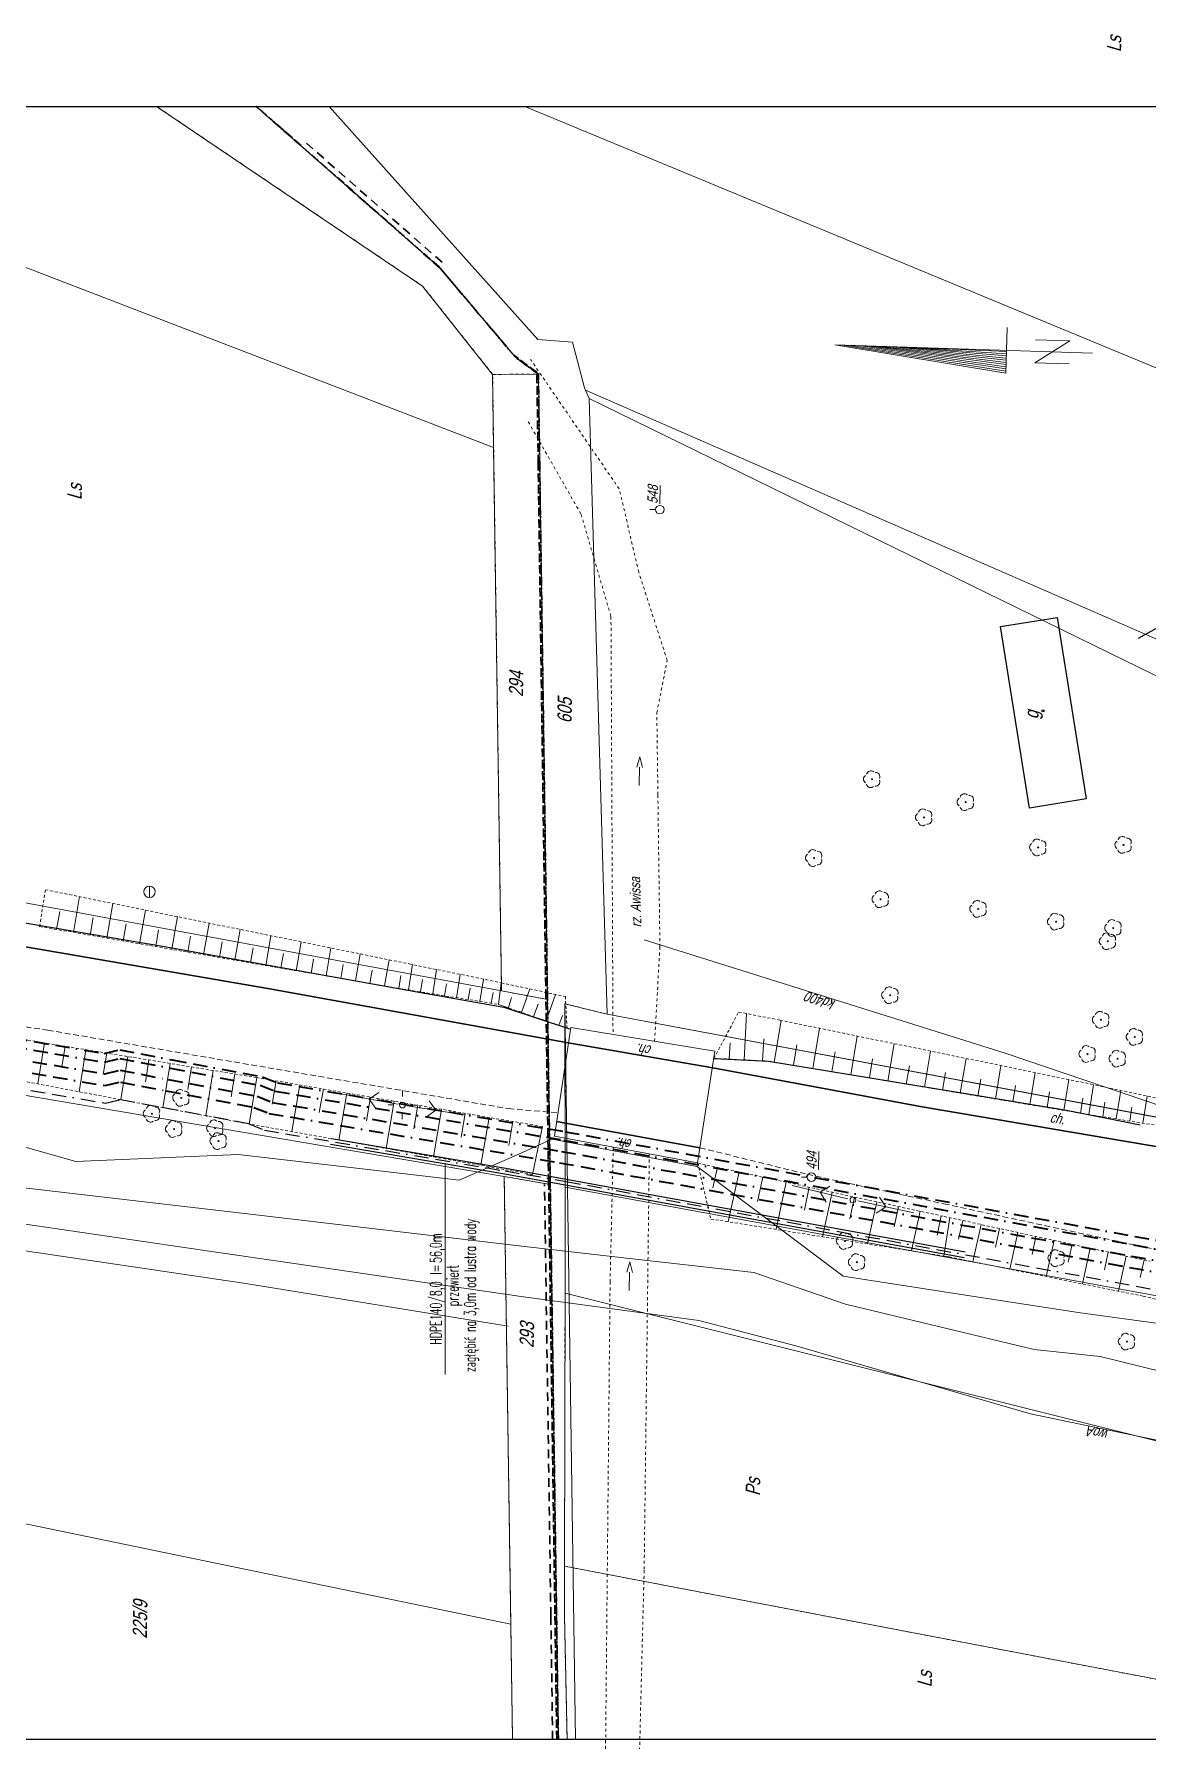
# Model space of a CAD drawing. Header units: millimetres. Extents: x 4848043 to 9699780, y 5827542 to 11659147.
# Drawn here: x 4848450.6 to 4848644.9, y 5829526.9 to 5829824.7 of the extents above; entities that cross this region are included whole.
import ezdxf
from ezdxf.enums import TextEntityAlignment as Align
from ezdxf.lldxf.tags import DXFTag

# ---------------------------------------------------------------- set-up
doc = ezdxf.new("R2010")
doc.units = ezdxf.units.MM
doc.header["$MEASUREMENT"] = 0
for name, pattern in [('0', [0]), ('BORDER', [1.75, 0.5, -0.25, 0.5, -0.25, 0, -0.25]), ('GAG', [2.49, 1.5, -0.33, 0.33, -0.33]), ('GSO', [2.5, 1.5, -1]), ('GUK', [2, 1.5, -0.5]), ('GUZ', [1, 0.5, -0.5]), ('KOJ', [0]), ('KOR', [1, 0.5, -0.5]), ('KOU', [1.5, 1, -0.5]), ('UPW', [0]), ('WSQ', [0.85, 0.5, -0.35])]:
    doc.linetypes.add(name, pattern=pattern)
doc.layers.get('0').update_dxf_attribs({"lineweight": 18})
for name, color, linetype, lineweight in [('EBUOA_T_1', 251, '0', 25), ('EBUPP_L_3', 6, '0', 25), ('EDZPD_L_0', 251, '0', 18), ('EDZTD_T_0', 7, '0', 25), ('EPGPO_L_0', 251, 'GAG', 35), ('ESPPP_L_4', 251, 'GSO', 35), ('EUZOU_T_0', 251, '0', 18), ('EUZPU_L_3', 250, 'KOR', 18), ('EUZPU_L_4', 251, 'GUZ', 18), ('EUZPU_L_7', 251, '0', 18), ('SDROK_T_1', 251, '0', 18), ('SDRPK_L_0', 7, '0', 35), ('SDRPK_L_1', 7, 'KOU', 18), ('SDRPT_L_2', 7, '0', 18), ('SZNPM_T_0', 251, '0', 18), ('SZWOW_T_1', 7, '0', 18), ('SZWOW_T_2', 7, '0', 18), ('SZZPZ_T_0', 251, '0', 15), ('TEL kable doziemne proj.', 32, 'BORDER', 30), ('TEL rury', 6, 'Continuous', 30), ('TEL rury opis', 6, 'Continuous', 20), ('TES kable doziemne proj.', 4, 'BORDER', 40), ('UEEPA_T_2', 251, '0', 18), ('UKKOO_T_0', 7, '0', 18), ('UKKPA_T_6', 251, '0', 18), ('UKKPOR_L_0', 36, '0', 18), ('UTTPO_L_0', 34, '0', 18), ('UWWOO_T_0', 251, '0', 18), ('UWWPO_L_0', 162, 'UPW', 18), ('WUKPS_L_1', 251, '0', 18), ('WUKPS_L_2', 251, '0', 18)]:
    doc.layers.add(name, color=color, linetype=linetype, lineweight=lineweight)
doc.layers.add('Kanaliza', color=36, linetype='DASHEDX2', lineweight=18, plot=False)
doc.layers.add('RYS layout', color=7, linetype='Continuous', lineweight=30, plot=False)
doc.layers.add('SZOPO_L_0', color=251, linetype='BGS')
doc.styles.add('ROMANS', font='simplex.shx')
doc.styles.get("Standard").update_dxf_attribs({"font": 'txt', "width": 0.8, "oblique": 15})
doc.linetypes.add('BGS', pattern='A,2.5,[133,ltypeshp.shx,S=0.2,R=0,X=0,Y=0],2.5', length=5)
tags = doc.linetypes.add('DASHEDX2', pattern=[38.1, 25.4, -12.7]).pattern_tags.tags
tags[6:7] = [DXFTag(74, 4), DXFTag(75, 0), DXFTag(340, '0'), DXFTag(46, 1.0), DXFTag(50, 0.0), DXFTag(44, 0.0), DXFTag(45, 0.0)]
tags[4:5] = [DXFTag(74, 4), DXFTag(75, 0), DXFTag(340, '0'), DXFTag(46, 1.0), DXFTag(50, 0.0), DXFTag(44, 0.0), DXFTag(45, 0.0)]

# ---------------------------------------------------------------- blocks, each defined once
blk = doc.blocks.new('WSU')
at = {"color": 0}
blk.add_circle((0, 0), 0.09, dxfattribs=at)
blk = doc.blocks.new('OSM')
at = {"color": 0}
blk.add_line((0, 0.375), (0, 0.875), dxfattribs=at)
blk.add_circle((0, 0), 0.375, dxfattribs=at)
blk = doc.blocks.new('KCI')
at = {"color": 0}
for p, q in [((0, 0), (1.585, 0)), ((1.585, 0.25), (2.5, 0)), ((1.585, -0.25), (2.5, 0))]:
    blk.add_line(p, q, dxfattribs=at)
blk = doc.blocks.new('DLI')
at = {"color": 0}
blk.add_circle((0, 0), 0.045, dxfattribs=at)
for centre, start, end in [((-0.357, 0.116), 102.488, 221.918), ((0, 0.375), 30.487, 149.918), ((0.357, 0.116), -41.514, 77.916), ((-0.22, -0.303), 174.489, 293.916), ((0.22, -0.303), -113.512, 5.915)]:
    blk.add_arc(centre, 0.375, start, end, dxfattribs=at)
blk = doc.blocks.new('SLS')
at = {"color": 0}
blk.add_circle((0, 0), 0.25, dxfattribs=at)
blk.add_circle((0, 0), 0.25, dxfattribs=at)
blk = doc.blocks.new('PNN')
at = {"color": 0}
for p, q in [((0.4395, 0.01539), (5.4395, 0.01539)), ((2.9395, 0.01539), (2.2324, 0.72249)), ((2.9395, 0.01539), (2.2324, -0.69171))]:
    blk.add_line(p, q, dxfattribs=at)
blk = doc.blocks.new('LAT')
at = {"color": 0}
for p, q in [((-1.24191, 0.008155), (-0.74191, 0.008155)), ((0.00809, 0.758155), (0.00809, 1.258155)), ((0.75809, 0.008155), (1.25809, 0.008155)), ((0.00809, -0.741845), (0.00809, -1.241845))]:
    blk.add_line(p, q, dxfattribs=at)
blk = doc.blocks.new('SZB')
at = {"color": 0}
blk.add_line((-0.49489, -0.000465), (0.50511, -0.000465), dxfattribs=at)
blk.add_circle((0.00511, -0.000465), 0.5, dxfattribs=at)
blk = doc.blocks.new('KIER_PLN2')
for p, q in [((0.34, 24.46), (-1.66, -5.54)), ((0.34, 24.46), (-1.66, -5.54)), ((0.34, -20.54), (0.34, 24.46)), ((0.34, 23.09), (-1.47, -5.54)), ((0.34, 21.71), (-1.28, -5.54)), ((0.34, 20.34), (-1.09, -5.54)), ((0.34, 18.96), (-0.9, -5.54)), ((0.34, 17.59), (-0.71, -5.54)), ((0.34, 16.21), (-0.52, -5.54)), ((0.34, 14.84), (-0.33, -5.54)), ((0.34, 13.46), (-0.14, -5.54)), ((0.34, 12.09), (0.05, -5.54)), ((0.34, 10.71), (0.24, -5.54)), ((-1.66, -5.54), (2.34, -5.54)), ((-0.66, -16.54), (-0.66, -10.54)), ((-0.66, -10.54), (1.34, -16.54)), ((1.34, -16.54), (1.34, -10.54))]:
    blk.add_line(p, q)
blk = doc.blocks.new('OB')
at = {"style": 'ROMANS', "width": 0.6}
blk.add_text('l=', height=2, dxfattribs=at).set_placement((9.86, 0.18))
for tag, p in [('OB_TYP', (8.68, 0.18)), ('OB_SW', (11.54, -2.76))]:
    blk.add_attdef(tag, text='', height=2, dxfattribs=at).set_placement(p, align=Align.RIGHT)
blk.add_attdef('OB_DL', (11.91, 0.18), '', height=2, dxfattribs=at)

msp = doc.modelspace()

# ---------------------------------------------------------------- linework, layer by layer
at = {"layer": 'EBUPP_L_3', "linetype": '0'}
for p, q in [((4848619.17, 5829721.33), (4848629.06, 5829722.93)), ((4848624.23, 5829689.67), (4848619.17, 5829721.33)), ((4848629.06, 5829722.93), (4848634.14, 5829691.27)), ((4848634.14, 5829691.27), (4848624.23, 5829689.67))]:
    msp.add_line(p, q, dxfattribs=at)
at = {"layer": 'EDZPD_L_0', "linetype": '0'}
for p, q in [((4848375.97, 5829812.13), (4848530.76, 5829752.59)), ((4848471.92, 5829812.13), (4848518.36, 5829780.76)), ((4848489.31, 5829812.13), (4848521.47, 5829783.84)), ((4848502.08, 5829812.13), (4848538.49, 5829771.45)), ((4848847.43, 5829683.15), (4848536.23, 5829812.13)), ((4848521.47, 5829783.84), (4848534.56, 5829768.34)), ((4848518.36, 5829780.76), (4848530.58, 5829765.35)), ((4848538.49, 5829771.45), (4848544.49, 5829770.97)), ((4848544.49, 5829770.97), (4848546.6, 5829762.99)), ((4848534.56, 5829768.34), (4848538.57, 5829765.39)), ((4848530.58, 5829765.35), (4848538.57, 5829765.39)), ((4848530.58, 5829765.35), (4848530.76, 5829752.59)), ((4848538.57, 5829765.39), (4848538.8, 5829749.49)), ((4848546.6, 5829762.99), (4848546.78, 5829762.61)), ((4848546.78, 5829762.61), (4848547.43, 5829761.13)), ((4848687.9, 5829701.04), (4848546.78, 5829762.61)), ((4848547.43, 5829761.13), (4848775.93, 5829649.36)), ((4848550.55, 5829653.7), (4848547.43, 5829761.13)), ((4848530.76, 5829752.59), (4848532.14, 5829657.75)), ((4848538.8, 5829749.49), (4848540.16, 5829656.27)), ((4848532.14, 5829657.75), (4848395.15, 5829683.06)), ((4848292.89, 5829666.02), (4848532.61, 5829625.36)), ((4848540.16, 5829656.27), (4848532.14, 5829657.75)), ((4848540.16, 5829656.27), (4848540.3, 5829646.08)), ((4848543.19, 5829655.51), (4848543.25, 5829623.53)), ((4848550.55, 5829653.7), (4848543.19, 5829655.51)), ((4848550.55, 5829653.7), (4848543.19, 5829655.51)), ((4848543.19, 5829655.51), (4848543.25, 5829623.53)), ((4848679.32, 5829629.56), (4848550.55, 5829653.7)), ((4848727.67, 5829620.43), (4848550.55, 5829653.7)), ((4848540.3, 5829646.08), (4848540.64, 5829623.99)), ((4848532.61, 5829625.36), (4848533.75, 5829547.22)), ((4848532.61, 5829625.36), (4848540.64, 5829623.99)), ((4848540.64, 5829623.99), (4848541.74, 5829548.72)), ((4848543.22, 5829605.02), (4848543.25, 5829623.53)), ((4848543.25, 5829623.53), (4848718.25, 5829591.38)), ((4848543.25, 5829623.53), (4848718.25, 5829591.38)), ((4848244.29, 5829607.14), (4848533.75, 5829547.22)), ((4848543.13, 5829557.36), (4848543.22, 5829605.02)), ((4848543.22, 5829605.02), (4848785.5, 5829544.41)), ((4848543.12, 5829548.66), (4848543.13, 5829557.36)), ((4848543.13, 5829557.36), (4848773.07, 5829513.41)), ((4848541.74, 5829548.72), (4848542.05, 5829527.13)), ((4848543.57, 5829527.13), (4848543.12, 5829548.66)), ((4848533.75, 5829547.22), (4848534.05, 5829527.13))]:
    msp.add_line(p, q, dxfattribs=at)
at = {"layer": 'EDZTD_T_0'}
msp.add_line((4848648.82, 5829722.34, 2), (4848643.22, 5829719.24), dxfattribs=at)
at = {"layer": 'EPGPO_L_0', "linetype": 'GAG'}
for p, q in [((4848521.47, 5829783.84), (4848489.31, 5829812.13)), ((4848534.56, 5829768.34), (4848521.47, 5829783.84)), ((4848538.57, 5829765.39), (4848534.56, 5829768.34)), ((4848538.8, 5829749.49), (4848538.57, 5829765.39)), ((4848540.16, 5829656.27), (4848538.8, 5829749.49)), ((4848540.3, 5829646.08), (4848540.16, 5829656.27)), ((4848540.64, 5829623.99), (4848540.3, 5829646.08)), ((4848541.74, 5829548.72), (4848540.64, 5829623.99)), ((4848542.05, 5829527.13), (4848541.74, 5829548.72))]:
    msp.add_line(p, q, dxfattribs=at)
at = {"layer": 'EPGPO_L_0', "linetype": 'GUK'}
for p, q in [((4848521.18, 5829784.17), (4848489.4, 5829812.13)), ((4848534.28, 5829768.69), (4848521.18, 5829784.17)), ((4848538.29, 5829765.74), (4848534.28, 5829768.69)), ((4848538.53, 5829749.81), (4848538.29, 5829765.74)), ((4848539.88, 5829656.59), (4848538.53, 5829749.81)), ((4848540.02, 5829646.43), (4848539.88, 5829656.59)), ((4848540.35, 5829624.32), (4848540.02, 5829646.43)), ((4848541.44, 5829549.05), (4848540.35, 5829624.32)), ((4848541.76, 5829527.13), (4848541.44, 5829549.05))]:
    msp.add_line(p, q, dxfattribs=at)
at = {"layer": 'ESPPP_L_4', "linetype": 'GSO'}
for p, q in [((4848498.1, 5829805.72), (4848522.13, 5829784.59)), ((4848540.74, 5829548.7), (4848539.64, 5829623.99)), ((4848541.05, 5829527.13), (4848540.74, 5829548.7))]:
    msp.add_line(p, q, dxfattribs=at)
at = {"layer": 'EUZPU_L_3', "linetype": 'KOR'}
for p, q in [((4848552.67, 5829745.36), (4848537.21, 5829767.94)), ((4848536.8, 5829757.08), (4848546.03, 5829740.92)), ((4848556.09, 5829730.81), (4848552.67, 5829745.36)), ((4848546.03, 5829740.92), (4848551.23, 5829723.1)), ((4848561.04, 5829715.42), (4848556.09, 5829730.81)), ((4848551.23, 5829723.1), (4848551.59, 5829650.14)), ((4848559.23, 5829706.29), (4848561.04, 5829715.42)), ((4848559.42, 5829692.01), (4848559.23, 5829706.29)), ((4848559.77, 5829665.46), (4848559.42, 5829692.01)), ((4848558.85, 5829648.97), (4848559.77, 5829665.46)), ((4848551.08, 5829606.96), (4848551.62, 5829630.48)), ((4848557.92, 5829629.31), (4848557.02, 5829556.67)), ((4848550.25, 5829521.5), (4848551.08, 5829606.96)), ((4848557.02, 5829556.67), (4848556.09, 5829520.06))]:
    msp.add_line(p, q, dxfattribs=at)
at = {"layer": 'EUZPU_L_4', "linetype": 'GUZ'}
for p, q in [((4848518.36, 5829780.76), (4848471.92, 5829812.13)), ((4848521.47, 5829783.84), (4848489.31, 5829812.13)), ((4848534.56, 5829768.34), (4848521.47, 5829783.84)), ((4848518.36, 5829780.76), (4848530.58, 5829765.35)), ((4848538.57, 5829765.39), (4848534.56, 5829768.34)), ((4848530.58, 5829765.35), (4848538.57, 5829765.39)), ((4848530.76, 5829752.59), (4848530.58, 5829765.35)), ((4848538.8, 5829749.49), (4848538.57, 5829765.39)), ((4848532.14, 5829657.75), (4848530.76, 5829752.59)), ((4848540.16, 5829656.27), (4848538.8, 5829749.49)), ((4848532.14, 5829657.75), (4848540.16, 5829656.27)), ((4848540.3, 5829646.08), (4848540.16, 5829656.27)), ((4848543.19, 5829655.51), (4848543.25, 5829623.53)), ((4848550.55, 5829653.7), (4848543.19, 5829655.51)), ((4848540.54, 5829630.56), (4848540.3, 5829646.08)), ((4848540.64, 5829623.99), (4848540.54, 5829630.56)), ((4848532.61, 5829625.36), (4848540.64, 5829623.99)), ((4848533.75, 5829547.22), (4848532.61, 5829625.36)), ((4848540.9, 5829605.95), (4848540.64, 5829623.99)), ((4848543.25, 5829623.53), (4848543.22, 5829605.02)), ((4848541.74, 5829548.72), (4848540.9, 5829605.95)), ((4848543.22, 5829605.02), (4848543.13, 5829557.36)), ((4848543.13, 5829557.36), (4848543.12, 5829548.66)), ((4848543.13, 5829557.36), (4848673.35, 5829532.47)), ((4848542.05, 5829527.13), (4848541.74, 5829548.72)), ((4848543.12, 5829548.66), (4848543.57, 5829527.13)), ((4848534.05, 5829527.13), (4848533.75, 5829547.22))]:
    msp.add_line(p, q, dxfattribs=at)
at = {"layer": 'EUZPU_L_7', "linetype": '0'}
for p, q in [((4848471.92, 5829812.13), (4848518.36, 5829780.76)), ((4848489.31, 5829812.13), (4848521.47, 5829783.84)), ((4848521.47, 5829783.84), (4848534.56, 5829768.34)), ((4848530.58, 5829765.35), (4848518.36, 5829780.76)), ((4848534.56, 5829768.34), (4848538.57, 5829765.39)), ((4848538.57, 5829765.39), (4848530.58, 5829765.35)), ((4848538.57, 5829765.39), (4848542.03, 5829527.13)), ((4848540.16, 5829656.27), (4848532.14, 5829657.75)), ((4848545.04, 5829527.13), (4848543.19, 5829655.51)), ((4848543.19, 5829655.51), (4848550.55, 5829653.7)), ((4848540.64, 5829623.99), (4848532.61, 5829625.36)), ((4848532.61, 5829625.36), (4848534.04, 5829527.13))]:
    msp.add_line(p, q, dxfattribs=at)
at = {"layer": 'Kanaliza', "ltscale": 0.1}
for p, q in [((4848433.58, 5829614.64), (4848487.54, 5829606.72)), ((4848487.54, 5829606.72), (4848533.28, 5829599.27))]:
    msp.add_line(p, q, dxfattribs=at)
at = {"layer": 'RYS layout'}
msp.add_lwpolyline([(4848660.89, 5829527.13), (4848050.89, 5829527.13), (4848050.89, 5829812.13), (4848660.89, 5829812.13)], close=True, dxfattribs=at)
at = {"layer": 'SDRPK_L_0', "linetype": 'KOJ'}
for p, q in [((4848449.07, 5829665.45), (4848491.36, 5829658.18)), ((4848491.36, 5829658.18), (4848543.78, 5829648.72)), ((4848569.01, 5829644.33), (4848543.78, 5829648.72)), ((4848605.55, 5829637.52), (4848569.01, 5829644.33)), ((4848663.63, 5829627.66), (4848605.55, 5829637.52))]:
    msp.add_line(p, q, dxfattribs=at)
at = {"layer": 'SDRPK_L_0', "linetype": '0'}
msp.add_line((4848566.76, 5829630.39), (4848541.74, 5829634.98), dxfattribs=at)
at = {"layer": 'SDRPK_L_1', "linetype": 'KOU'}
for p, q in [((4848428.33, 5829654.66), (4848452.97, 5829650.9)), ((4848452.97, 5829650.9), (4848494.29, 5829643.86)), ((4848494.29, 5829643.86), (4848513.63, 5829640.58)), ((4848513.63, 5829640.58), (4848533.34, 5829637.21)), ((4848533.34, 5829637.21), (4848541.87, 5829636.49)), ((4848566.76, 5829630.39), (4848585.46, 5829625.75)), ((4848585.46, 5829625.75), (4848609.31, 5829620.61)), ((4848609.31, 5829620.61), (4848662.04, 5829609.22))]:
    msp.add_line(p, q, dxfattribs=at)
at = {"layer": 'SDRPT_L_2', "linetype": '0'}
for p, q in [((4848541.35, 5829632.4), (4848544.23, 5829651.35)), ((4848544.23, 5829651.35), (4848569.34, 5829647.26)), ((4848569.34, 5829647.26), (4848566.35, 5829627.73)), ((4848566.35, 5829627.73), (4848541.35, 5829632.4))]:
    msp.add_line(p, q, dxfattribs=at)
at = {"layer": 'SZOPO_L_0', "linetype": 'BGS'}
for p, q in [((4848440.57, 5829671.03), (4848473.35, 5829665.52)), ((4848473.35, 5829665.52), (4848518.08, 5829657.5)), ((4848518.08, 5829657.5), (4848532.51, 5829654.92)), ((4848532.51, 5829654.92), (4848543.99, 5829651.12)), ((4848569.16, 5829645.99), (4848578.71, 5829645.5)), ((4848578.71, 5829645.5), (4848600.03, 5829642)), ((4848600.03, 5829642), (4848614.21, 5829639.66)), ((4848614.21, 5829639.66), (4848630.73, 5829636.95)), ((4848630.73, 5829636.95), (4848643.58, 5829634.36))]:
    msp.add_line(p, q, dxfattribs=at)
at = {"layer": 'TEL kable doziemne proj.', "ltscale": 5}
msp.add_line((4848488.06, 5829634.54), (4848473.05, 5829637.38), dxfattribs=at)
for points in [[(4848221.83, 5829664.69), (4848249.47, 5829665.6), (4848258.15, 5829665.88), (4848292.96, 5829667.02), (4848463.06, 5829638.17), (4848465.69, 5829638.79), (4848473.05, 5829637.38)], [(4848488.06, 5829634.54), (4848490.75, 5829633.47), (4848532.77, 5829626.34)], [(4848532.77, 5829626.34), (4848543.43, 5829624.51), (4848718.41, 5829592.36), (4848734.64, 5829595.28)]]:
    msp.add_lwpolyline(points, dxfattribs=at)
at = {"layer": 'TEL rury'}
for p, q in [((4848502.3, 5829631), (4848532.69, 5829625.85)), ((4848502.47, 5829631.99), (4848532.86, 5829626.83)), ((4848532.69, 5829625.85), (4848612.86, 5829611.25)), ((4848532.86, 5829626.83), (4848613.04, 5829612.23))]:
    msp.add_line(p, q, dxfattribs=at)
at = {"layer": 'TEL rury opis'}
msp.add_line((4848522.3, 5829590.84), (4848522.3, 5829627.61), dxfattribs=at)
at = {"layer": 'TES kable doziemne proj.', "color": 252, "lineweight": 40, "ltscale": 5}
msp.add_lwpolyline([(4848221.55, 5829673.19), (4848249.19, 5829674.09), (4848257.88, 5829674.38), (4848293.54, 5829675.55), (4848462.78, 5829646.84), (4848465.51, 5829647.48), (4848474.64, 5829645.73), (4848490.45, 5829642.74), (4848493.06, 5829641.7), (4848543.21, 5829633.19), (4848718.43, 5829601), (4848734.2, 5829603.84), (4848760.2, 5829601.84), (4848774.43, 5829604.14), (4848806.29, 5829607.25), (4848808.18, 5829592.8)], dxfattribs=at)
at = {"layer": 'TES kable doziemne proj.', "ltscale": 5}
for points in [[(4848221.6, 5829671.69), (4848249.24, 5829672.59), (4848257.92, 5829672.88), (4848293.44, 5829674.04), (4848462.83, 5829645.31), (4848465.54, 5829645.95), (4848474.36, 5829644.26), (4848490.03, 5829641.29), (4848492.65, 5829640.25), (4848542.95, 5829631.72), (4848718.42, 5829599.48), (4848734.28, 5829602.33), (4848760.27, 5829600.33), (4848774.62, 5829602.65), (4848812.41, 5829606.35), (4848820.76, 5829615.85), (4848842.18, 5829637.15), (4848848.22, 5829643.52), (4848872.53, 5829669.23)], [(4848221.66, 5829669.69), (4848249.3, 5829670.59), (4848257.99, 5829670.88), (4848293.3, 5829672.04), (4848462.89, 5829643.27), (4848465.59, 5829643.91), (4848473.99, 5829642.29), (4848489.47, 5829639.36), (4848492.11, 5829638.31), (4848542.6, 5829629.75), (4848718.42, 5829597.45), (4848734.38, 5829600.32), (4848760.35, 5829598.31), (4848774.88, 5829600.67), (4848813.4, 5829604.43)], [(4848221.73, 5829667.69), (4848249.37, 5829668.59), (4848258.06, 5829668.88), (4848293.16, 5829670.03), (4848462.96, 5829641.23), (4848465.63, 5829641.86), (4848473.61, 5829640.33), (4848488.9, 5829637.43), (4848491.56, 5829636.38), (4848542.26, 5829627.78), (4848718.42, 5829595.41), (4848734.48, 5829598.3), (4848760.43, 5829596.3), (4848775.14, 5829598.68), (4848804.3, 5829601.53), (4848805.82, 5829590.22), (4848803.78, 5829584.87), (4848803.78, 5829584.87)]]:
    msp.add_lwpolyline(points, dxfattribs=at)
at = {"layer": 'UKKPOR_L_0', "linetype": '0'}
for p, q in [((4848557.01, 5829666.65), (4848576.1, 5829660.67)), ((4848576.1, 5829660.67), (4848620.04, 5829646.9)), ((4848620.04, 5829646.9), (4848657.01, 5829634.34))]:
    msp.add_line(p, q, dxfattribs=at)
at = {"layer": 'UTTPO_L_0', "linetype": '0'}
for p, q in [((4848441.3, 5829632.65), (4848457.84, 5829627.99)), ((4848540.9, 5829631.89), (4848535.28, 5829629.31)), ((4848566.26, 5829627.1), (4848540.9, 5829631.89)), ((4848457.84, 5829627.99), (4848486.21, 5829629.23)), ((4848486.21, 5829629.23), (4848510.84, 5829626.33)), ((4848524.75, 5829624.7), (4848535.28, 5829629.31)), ((4848510.84, 5829626.33), (4848524.75, 5829624.7)), ((4848591.72, 5829607.98), (4848566.26, 5829627.1)), ((4848441.77, 5829624.18), (4848487.82, 5829618.83)), ((4848487.82, 5829618.83), (4848535.67, 5829613.22)), ((4848551.88, 5829611.37), (4848535.67, 5829613.22)), ((4848576.17, 5829608.6), (4848551.88, 5829611.37)), ((4848592.18, 5829603.09), (4848576.17, 5829608.6)), ((4848611.99, 5829604.84), (4848591.72, 5829607.98)), ((4848632.74, 5829601.61), (4848611.99, 5829604.84)), ((4848625.06, 5829595.2), (4848592.18, 5829603.09)), ((4848648.02, 5829599.53), (4848632.74, 5829601.61)), ((4848636.58, 5829593.98), (4848625.06, 5829595.2)), ((4848663.65, 5829587.29), (4848636.58, 5829593.98))]:
    msp.add_line(p, q, dxfattribs=at)
at = {"layer": 'UWWPO_L_0', "linetype": 'UPW'}
for p, q in [((4848368.44, 5829628.77), (4848482.36, 5829612.19)), ((4848482.36, 5829612.19), (4848535.99, 5829604.37)), ((4848566.58, 5829600.25), (4848535.99, 5829604.37)), ((4848583.51, 5829595.84), (4848566.58, 5829600.25)), ((4848624.44, 5829583.95), (4848583.51, 5829595.84)), ((4848663.22, 5829575.9), (4848624.44, 5829583.95))]:
    msp.add_line(p, q, dxfattribs=at)
at = {"layer": 'WUKPS_L_1', "linetype": '0'}
for p, q in [((4848457.43, 5829667.97), (4848458.51, 5829674.21)), ((4848463.26, 5829666.96), (4848464.29, 5829673.02)), ((4848454.5, 5829668.48), (4848455.04, 5829671.63)), ((4848460.35, 5829667.47), (4848460.88, 5829670.54)), ((4848468.96, 5829665.98), (4848469.99, 5829671.86)), ((4848474.6, 5829665.02), (4848475.59, 5829670.72)), ((4848480.15, 5829664.06), (4848481.11, 5829669.58)), ((4848466.13, 5829666.47), (4848466.64, 5829669.46)), ((4848471.79, 5829665.49), (4848472.3, 5829668.4)), ((4848477.4, 5829664.53), (4848477.87, 5829667.34)), ((4848485.61, 5829663.12), (4848486.55, 5829668.49)), ((4848491, 5829662.19), (4848491.89, 5829667.39)), ((4848482.9, 5829663.59), (4848483.37, 5829666.3)), ((4848488.32, 5829662.65), (4848488.77, 5829665.29)), ((4848493.65, 5829661.74), (4848494.09, 5829664.29)), ((4848496.3, 5829661.27), (4848497.17, 5829666.32)), ((4848501.51, 5829660.38), (4848502.35, 5829665.26)), ((4848506.65, 5829659.51), (4848507.46, 5829664.21)), ((4848498.91, 5829660.82), (4848499.34, 5829663.3)), ((4848504.1, 5829659.93), (4848504.5, 5829662.34)), ((4848509.18, 5829659.06), (4848509.58, 5829661.37)), ((4848511.7, 5829658.64), (4848512.5, 5829663.18)), ((4848515.88, 5829657.92), (4848516.58, 5829662.35)), ((4848520.13, 5829657.24), (4848520.81, 5829661.49)), ((4848524.28, 5829656.57), (4848524.93, 5829660.64)), ((4848514.21, 5829658.19), (4848514.59, 5829660.44)), ((4848518.02, 5829657.58), (4848518.36, 5829659.76)), ((4848522.21, 5829656.91), (4848522.54, 5829658.98)), ((4848526.34, 5829656.23), (4848526.65, 5829658.23)), ((4848528.35, 5829655.92), (4848528.98, 5829659.81)), ((4848531.6, 5829655.4), (4848532.09, 5829659.17)), ((4848531.6, 5829655.4), (4848532.09, 5829659.17)), ((4848535.64, 5829653.99), (4848537.05, 5829658.1)), ((4848530.35, 5829655.6), (4848530.66, 5829657.5)), ((4848531.6, 5829655.4), (4848533.35, 5829654.79)), ((4848533.35, 5829654.79), (4848533.9, 5829656.62)), ((4848537.74, 5829653.27), (4848538.5, 5829655.46)), ((4848539.93, 5829652.51), (4848541.53, 5829657.14)), ((4848542.16, 5829651.73), (4848542.75, 5829653.46)), ((4848574.48, 5829645.71), (4848574.88, 5829653.81)), ((4848579.69, 5829645.34), (4848580.92, 5829652.62)), ((4848577.69, 5829645.55), (4848577.88, 5829649.37)), ((4848586.45, 5829644.22), (4848587.62, 5829651.24)), ((4848593.07, 5829643.1), (4848594.19, 5829649.88)), ((4848452.41, 5829648.67), (4848451.24, 5829641.53)), ((4848456, 5829648.09), (4848455.41, 5829644.48)), ((4848459.63, 5829647.5), (4848458.42, 5829640.16)), ((4848463.26, 5829646.9), (4848462.65, 5829643.19)), ((4848466.93, 5829646.31), (4848465.69, 5829638.79)), ((4848571.86, 5829645.84), (4848572.01, 5829648.68)), ((4848583.08, 5829644.78), (4848583.68, 5829648.35)), ((4848589.76, 5829643.66), (4848590.34, 5829647.11)), ((4848596.32, 5829642.56), (4848596.88, 5829645.89)), ((4848599.55, 5829642.02), (4848600.65, 5829648.57)), ((4848605.94, 5829640.95), (4848606.99, 5829647.25)), ((4848612.18, 5829639.92), (4848613.19, 5829645.98)), ((4848470.6, 5829645.71), (4848469.99, 5829641.9)), ((4848474.31, 5829645.1), (4848473.05, 5829637.38)), ((4848478.06, 5829644.49), (4848477.41, 5829640.58)), ((4848481.81, 5829643.87), (4848480.53, 5829635.97)), ((4848485.6, 5829643.26), (4848484.95, 5829639.25)), ((4848602.76, 5829641.49), (4848603.3, 5829644.7)), ((4848609.07, 5829640.43), (4848609.58, 5829643.53)), ((4848618.32, 5829638.89), (4848619.28, 5829644.71)), ((4848624.34, 5829637.88), (4848625.26, 5829643.49)), ((4848489.41, 5829642.63), (4848488.08, 5829634.53)), ((4848492.84, 5829642.05), (4848492.14, 5829637.98)), ((4848496.95, 5829641.34), (4848495.54, 5829633.2)), ((4848501.05, 5829640.64), (4848500.34, 5829636.55)), ((4848505.16, 5829639.93), (4848503.75, 5829631.73)), ((4848615.27, 5829639.4), (4848615.76, 5829642.37)), ((4848621.35, 5829638.37), (4848621.82, 5829641.25)), ((4848627.32, 5829637.39), (4848627.76, 5829640.14)), ((4848630.25, 5829636.9), (4848631.14, 5829642.28)), ((4848634.61, 5829636.18), (4848635.45, 5829641.38)), ((4848639.4, 5829635.41), (4848640.19, 5829640.38)), ((4848509.27, 5829639.22), (4848508.58, 5829635.11)), ((4848513.4, 5829638.52), (4848511.99, 5829630.27)), ((4848517.53, 5829637.81), (4848516.81, 5829633.68)), ((4848521.67, 5829637.09), (4848520.24, 5829628.8)), ((4848633.16, 5829636.4), (4848633.59, 5829639.04)), ((4848637.03, 5829635.79), (4848637.43, 5829638.33)), ((4848641.74, 5829635.03), (4848642.12, 5829637.46)), ((4848644.05, 5829634.67), (4848644.81, 5829639.38)), ((4848525.8, 5829636.38), (4848525.09, 5829632.23)), ((4848529.95, 5829635.67), (4848528.52, 5829627.33)), ((4848534.12, 5829634.95), (4848533.4, 5829630.76)), ((4848539.26, 5829634.08), (4848537.55, 5829625.71)), ((4848569.8, 5829626.99), (4848569.02, 5829623.37)), ((4848573.59, 5829626.17), (4848571.69, 5829617.48)), ((4848577.73, 5829625.27), (4848576.82, 5829621.03)), ((4848581.82, 5829624.38), (4848580.03, 5829616.15)), ((4848585.84, 5829623.51), (4848584.99, 5829619.5)), ((4848589.83, 5829622.63), (4848588.13, 5829614.86)), ((4848593.73, 5829621.78), (4848592.92, 5829618)), ((4848597.6, 5829620.94), (4848596.01, 5829613.6)), ((4848601.4, 5829620.13), (4848600.64, 5829616.56)), ((4848605.17, 5829619.3), (4848603.67, 5829612.39)), ((4848608.86, 5829618.49), (4848608.14, 5829615.15)), ((4848610.33, 5829618.19), (4848609.29, 5829611.49)), ((4848612.6, 5829617.69), (4848611.88, 5829614.42)), ((4848615.81, 5829616.99), (4848614.39, 5829610.49)), ((4848619.02, 5829616.29), (4848618.32, 5829613.06)), ((4848622.21, 5829615.6), (4848620.81, 5829609.2)), ((4848625.37, 5829614.9), (4848624.7, 5829611.73)), ((4848628.56, 5829614.22), (4848627.19, 5829607.91)), ((4848631.71, 5829613.53), (4848631.03, 5829610.4)), ((4848610.27, 5829611.33), (4848609.29, 5829611.49)), ((4848634.86, 5829612.85), (4848633.51, 5829606.63)), ((4848637.99, 5829612.17), (4848637.33, 5829609.08)), ((4848641.12, 5829611.48), (4848639.79, 5829605.36)), ((4848644.24, 5829610.8), (4848643.57, 5829607.77))]:
    msp.add_line(p, q, dxfattribs=at)
at = {"layer": 'WUKPS_L_2', "linetype": 'WSQ'}
for p, q in [((4848451.53, 5829668.99), (4848452.55, 5829675.41)), ((4848452.55, 5829675.41), (4848516.01, 5829662.48)), ((4848451.53, 5829668.99), (4848514.89, 5829658.08)), ((4848516.01, 5829662.48), (4848532.09, 5829659.17)), ((4848514.89, 5829658.08), (4848531.6, 5829655.4)), ((4848532.09, 5829659.17), (4848543.27, 5829656.77)), ((4848489.41, 5829642.63), (4848414.27, 5829654.91)), ((4848543.57, 5829651.24), (4848533.35, 5829654.79)), ((4848543.57, 5829651.24), (4848543.27, 5829656.77)), ((4848569.16, 5829645.99), (4848573.54, 5829654.07)), ((4848573.54, 5829654.07), (4848580.72, 5829652.66)), ((4848580.72, 5829652.66), (4848634.97, 5829641.49)), ((4848488.22, 5829634.51), (4848413.38, 5829648.71)), ((4848569.16, 5829645.99), (4848578.71, 5829645.5)), ((4848578.71, 5829645.5), (4848634.61, 5829636.18)), ((4848539.26, 5829634.08), (4848489.41, 5829642.63)), ((4848634.97, 5829641.49), (4848662.75, 5829635.56)), ((4848537.55, 5829625.71), (4848488.22, 5829634.51)), ((4848634.61, 5829636.18), (4848665.07, 5829631.31)), ((4848566.35, 5829627.73), (4848609.35, 5829618.39)), ((4848566.35, 5829627.73), (4848568.66, 5829617.95)), ((4848568.66, 5829617.95), (4848609.29, 5829611.49)), ((4848609.35, 5829618.39), (4848645.34, 5829610.58)), ((4848610.27, 5829611.33), (4848644.09, 5829604.48)), ((4848644.09, 5829604.48), (4848668.47, 5829598.69))]:
    msp.add_line(p, q, dxfattribs=at)

# ---------------------------------------------------------------- block references
at = {"linetype": 'Continuous', "xscale": 1.999999999999999, "zscale": 1.999999999999999, "rotation": 88.15202447703163}
msp.add_blockref('KIER_PLN2', (4848614.69, 5829769.04), dxfattribs=at)
at = {"layer": 'EBUOA_T_1', "xscale": 2, "yscale": 2, "zscale": 2, "rotation": 88.97723720235952}
msp.add_blockref('WSU', (4848626.61, 5829706.63), dxfattribs=at)
at = {"layer": 'SZNPM_T_0', "xscale": 2, "yscale": 2, "zscale": 2, "rotation": 88.97723720235952}
for p in [(4848559.75, 5829741.75), (4848559.75, 5829741.75), (4848586.23, 5829625.24)]:
    msp.add_blockref('OSM', p, dxfattribs=at)
at = {"layer": 'SZWOW_T_2', "xscale": 2, "yscale": 2, "zscale": 2, "rotation": 88.97723720235952}
for p in [(4848556.17, 5829693.61), (4848554.43, 5829605.48)]:
    msp.add_blockref('KCI', p, dxfattribs=at)
at = {"layer": 'SZZPZ_T_0', "xscale": 2, "yscale": 2, "zscale": 2, "rotation": 88.97723720235952}
for p in [(4848596.79, 5829694.7), (4848613.12, 5829690.71), (4848605.86, 5829688.04), (4848640.66, 5829683.24), (4848586.67, 5829680.94), (4848625.77, 5829682.8), (4848598.28, 5829673.75), (4848615.33, 5829672.07), (4848628.89, 5829669.84), (4848638.88, 5829668.73), (4848637.92, 5829666.42), (4848599.96, 5829657), (4848636.73, 5829652.72), (4848642.62, 5829649.72), (4848634.38, 5829646.74), (4848639.63, 5829645.93), (4848476.26, 5829639.08), (4848471.13, 5829636.32), (4848475, 5829633.65), (4848482.17, 5829633.78), (4848482.75, 5829631.55), (4848592.05, 5829614.11), (4848594.15, 5829610.42), (4848628.97, 5829611.11), (4848641.25, 5829596.55)]:
    msp.add_blockref('DLI', p, dxfattribs=at)
at = {"layer": 'TEL rury opis', "rotation": 89.99999996762938}
msp.add_blockref('OB', (4848521.85, 5829598.38), dxfattribs=at).add_auto_attribs({'OB_TYP': 'HDPE140/8,0', 'OB_DL': '56,0m', 'OB_SW': 'przewiert'})
at = {"layer": 'UEEPA_T_2'}
for name, p, xscale, yscale, zscale, rotation in [('PNN', (4848514.85, 5829637.84), 1.99999999960677, 1.99999999960677, 1.99999999960677, 169.3872372083667), ('LAT', (4848514.85, 5829637.84), 2, 2, 2, 88.97723720235952), ('SLS', (4848514.85, 5829637.84), 2, 2, 2, 88.97723720235952), ('PNN', (4848514.85, 5829637.84), 2.000000000111797, 2.000000000111797, 2.000000000111797, 350.7872371902671), ('PNN', (4848593.44, 5829621.27), 1.999999999770557, 1.999999999770557, 1.999999999770557, 166.4072371876854), ('PNN', (4848593.44, 5829621.27), 1.99999999949395, 1.99999999949395, 1.99999999949395, 347.9072372121081), ('SLS', (4848593.44, 5829621.27), 2, 2, 2, 88.97723720235952)]:
    msp.add_blockref(name, p, dxfattribs=dict(at, xscale=xscale, yscale=yscale, zscale=zscale, rotation=rotation))
at = {"layer": 'UKKPA_T_6', "xscale": 2, "yscale": 2, "zscale": 2, "rotation": 88.97723720235952}
msp.add_blockref('SZB', (4848470.7, 5829675.05), dxfattribs=at)

# ---------------------------------------------------------------- texts
at = {"layer": 'EBUOA_T_1', "insert": (4848626.61, 5829706.63), "char_height": 2.48, "attachment_point": 9, "rotation": 88.9772, "line_spacing_factor": 0.82}
msp.add_mtext('g', dxfattribs=at)
at = {"layer": 'EDZTD_T_0', "char_height": 2.48, "attachment_point": 5, "rotation": 88.9772, "line_spacing_factor": 0.82}
for s, insert in [('294', (4848534.7, 5829711.31)), ('605', (4848543.16, 5829706.68)), ('293', (4848536.57, 5829597.68)), ('225/9', (4848469.08, 5829548.06))]:
    msp.add_mtext(s, dxfattribs=dict(at, insert=insert))
at = {"layer": 'EUZOU_T_0', "char_height": 2.5, "attachment_point": 5, "rotation": 88.9772, "line_spacing_factor": 0.82}
for s, insert in [('Ls', (4848639.03, 5829823.01)), ('Ls', (4848457.67, 5829744.85)), ('Ps', (4848576.01, 5829571.19)), ('Ls', (4848605.99, 5829537.65))]:
    msp.add_mtext(s, dxfattribs=dict(at, insert=insert))
at = {"layer": 'SDROK_T_1', "char_height": 1.8, "attachment_point": 5, "line_spacing_factor": 0.82}
for insert, rotation in [((4848557.06, 5829647.5), 170.1181), ((4848629.12, 5829635.52), 350.3667), ((4848553.65, 5829631.12), 170.1181)]:
    msp.add_mtext('ch.', dxfattribs=dict(at, insert=insert, rotation=rotation))
at = {"layer": 'SZNPM_T_0', "char_height": 1.8, "attachment_point": 4, "rotation": 88.9772, "line_spacing_factor": 0.82}
for s, insert in [('{\\L548}\\P', (4848558.49, 5829742.77)), ('{\\L494}\\P', (4848586.2, 5829626.54))]:
    msp.add_mtext(s, dxfattribs=dict(at, insert=insert))
at = {"layer": 'SZWOW_T_1', "insert": (4848555.54, 5829673.21), "char_height": 1.8, "attachment_point": 5, "rotation": 91.6645, "line_spacing_factor": 0.82}
msp.add_mtext('rz. Awissa', dxfattribs=at)
at = {"layer": 'TEL rury opis', "style": 'ROMANS', "width": 0.6}
msp.add_text('zagłębić na 3,0m od lustra wody', height=2, rotation=89.9772, dxfattribs=at).set_placement((4848527.64, 5829591.24))
at = {"layer": 'UKKOO_T_0', "insert": (4848588.08, 5829656.93), "char_height": 1.8, "attachment_point": 8, "rotation": 162.5988, "line_spacing_factor": 0.82}
msp.add_mtext('kd400', dxfattribs=at)
at = {"layer": 'UWWOO_T_0', "insert": (4848636.36, 5829581.48), "char_height": 1.8, "attachment_point": 8, "rotation": 168.2596, "line_spacing_factor": 0.82}
msp.add_mtext('woA', dxfattribs=at)

doc.saveas('drawing.dxf')
